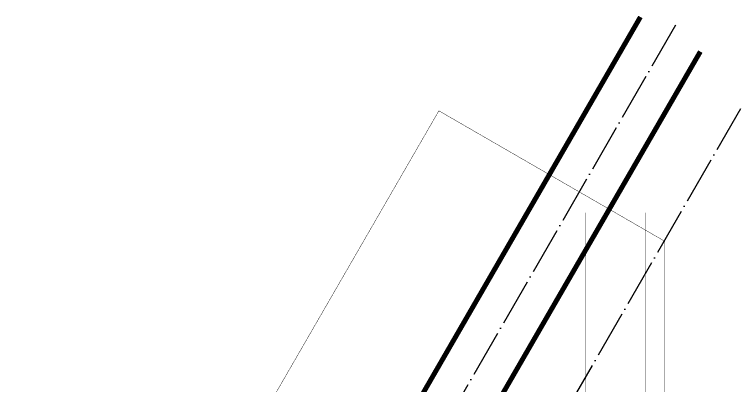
# Model space of a CAD drawing. Header units: millimetres. Extents: x 19684 to 58158, y -7929 to 13062.
# Drawn here: x 52939 to 56610, y -4648 to -2771 of the extents above; entities that cross this region are included whole.
import ezdxf

# ---------------------------------------------------------------- set-up
doc = ezdxf.new("R2010")
doc.units = ezdxf.units.MM
doc.linetypes.add('ACAD_ISO04W100', pattern=[30, 24, -3, 0, -3])
for name, color, linetype in [('F-axis', 1, 'ACAD_ISO04W100'), ('F_CONC', 7, 'Continuous'), ('Hatch', 8, 'Continuous')]:
    doc.layers.add(name, color=color, linetype=linetype)

msp = doc.modelspace()

# ---------------------------------------------------------------- linework, layer by layer
at = {"layer": 'F-axis', "linetype": 'ACAD_ISO04W100', "ltscale": 10}
for p, q in [((56282.25, -2825.19, 0), (53602.16, -7464.25, 0)), ((56610.19, -3247.7, 0), (53930.1, -7886.76, 0))]:
    msp.add_line(p, q, dxfattribs=at)
at = {"layer": 'F_CONC', "const_width": 2, "elevation": 0}
for points in [[(54727.24, -7808.9), (54727.24, -6510.07), (55477.61, -6510.07), (55477.61, -5211.24), (56227.97, -5211.24), (56227.97, -3918.67), (55084.78, -3258.23), (52939.92, -6970.85), (54727.24, -7808.9)], [(54327.24, -7691.68), (54327.24, -6110.07), (55077.61, -6110.07), (55077.61, -4811.24), (55827.97, -4811.24), (55827.97, -3774.24)], [(54627.24, -7691.68), (54627.24, -6410.07), (55377.61, -6410.07), (55377.61, -5111.24), (56127.97, -5111.24), (56127.97, -3774.24)]]:
    msp.add_lwpolyline(points, dxfattribs=at)
at = {"layer": 'Hatch', "const_width": 25, "elevation": 0}
for points in [[(56104.09, -2783.75), (53461, -7358.77)], [(56407.15, -2958.84), (53764.06, -7533.86)]]:
    msp.add_lwpolyline(points, dxfattribs=at)

doc.saveas('drawing.dxf')
